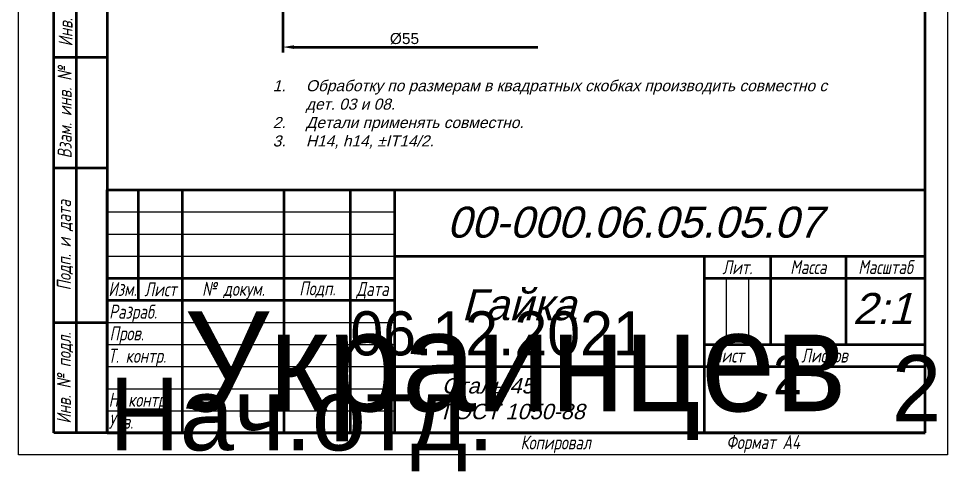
# Model space of a CAD drawing. Header units: millimetres. Extents: x 2133 to 2343, y 1685 to 1986.
# Drawn here: x 2133.1 to 2343.1, y 1685.1 to 1787.6 of the extents above; entities that cross this region are included whole.
import ezdxf
from ezdxf.enums import TextEntityAlignment as Align

# ---------------------------------------------------------------- set-up
doc = ezdxf.new("R2018")
doc.units = ezdxf.units.MM
for name, color, linetype, lineweight in [('Видимый контур (ГОСТ)', 7, 'Continuous', 50), ('Заголовок (ГОСТ)', 7, 'Continuous', 50), ('Кромка (ГОСТ)', 7, 'Continuous', 50), ('Обозначение (ГОСТ)', 7, 'Continuous', 25), ('Эскизная геометрия (ГОСТ)', 7, 'Continuous', 50)]:
    doc.layers.add(name, color=color, linetype=linetype, lineweight=lineweight)
doc.styles.get("Standard").update_dxf_attribs({"font": 'arial.ttf'})
doc.styles.add('Альтернативный текст (ГОСТ)', font='ariali.ttf', dxfattribs={"width": 0.8})

# ---------------------------------------------------------------- blocks, each defined once
blk = doc.blocks.new('Рамки ГОСТ - A4')
at = {"layer": 'Кромка (ГОСТ)', "lineweight": 25}
for p, q in [((0, 0), (0, 297)), ((0, 297), (210, 297)), ((210, 297), (210, 0)), ((210, 0), (0, 0))]:
    blk.add_line(p, q, dxfattribs=at)
at = {"layer": 'Кромка (ГОСТ)'}
for p, q in [((205, 292), (20, 292)), ((20, 292), (20, 5)), ((205, 5), (205, 292)), ((20, 5), (205, 5))]:
    blk.add_line(p, q, dxfattribs=at)
at = {"layer": 'Кромка (ГОСТ)', "insert": (160, 4.5), "char_height": 3.17, "attachment_point": 1, "style": 'Альтернативный текст (ГОСТ)'}
blk.add_mtext('\\A1;\\fGOST Common|b0|i1;\\H3.1700;Формат A4', dxfattribs=at)
blk = doc.blocks.new('Основные надписи ГОСТ - Форма 1')
at = {"layer": 'Заголовок (ГОСТ)'}
for p, q in [((0, 55), (185, 55)), ((0, 0), (0, 55)), ((0, 0), (0, 55)), ((7, 55), (7, 30)), ((17, 55), (17, 0)), ((40, 55), (40, 0)), ((55, 55), (55, 0)), ((65, 55), (65, 0)), ((185, 0), (185, 55)), ((65, 40), (185, 40)), ((135, 40), (135, 0)), ((150, 40), (150, 20)), ((167, 40), (167, 20)), ((0, 35), (65, 35)), ((135, 35), (185, 35)), ((0, 30), (65, 30)), ((135, 20), (185, 20)), ((155, 20), (155, 15)), ((65, 15), (185, 15)), ((185, 0), (0, 0))]:
    blk.add_line(p, q, dxfattribs=at)
at = {"layer": 'Заголовок (ГОСТ)', "linetype": 'Continuous', "lineweight": 25}
for p, q in [((0, 50), (65, 50)), ((0, 45), (65, 45)), ((0, 40), (65, 40)), ((140, 35), (140, 20)), ((145, 35), (145, 20)), ((0, 25), (65, 25)), ((0, 20), (65, 20)), ((0, 15), (65, 15)), ((0, 10), (65, 10)), ((0, 5), (65, 5))]:
    blk.add_line(p, q, dxfattribs=at)
at = {"layer": 'Заголовок (ГОСТ)', "char_height": 3.17, "style": 'Альтернативный текст (ГОСТ)'}
for s, insert, width, attachment_point in [('\\fGOST Common|b0|i1;\\H3.1700;Лит.', (142.52, 37.49), 14.9766, 5), ('\\fGOST Common|b0|i1;\\H3.1700;Масса', (158.55, 37.51), 16.9878, 5), ('\\fGOST Common|b0|i1;\\H3.1700;Масштаб', (176.02, 37.53), 17.8316, 5), ('\\fGOST Common|b0|i1;\\H3.1700;Изм.', (3.5, 32.56), 6.9635, 5), ('\\fGOST Common|b0|i1;\\H3.1700;Лист', (12.1, 32.5), 10.0029, 5), ('\\A0;\\fGOST Common|b0|i1;\\H3.1700;№ докум.', (28.58, 32.16), 22.9069, 5), ('\\fGOST Common|b0|i1;\\H3.1700;Подп.', (47.56, 32.45), 14.879, 5), ('\\fGOST Common|b0|i1;\\H3.1700;Дата', (60.02, 32.24), 9.9614, 5), ('\\fGOST Common|b0|i1;\\H3.1700;Разраб.', (0.47, 27), 16.9971, 4), ('\\fGOST Common|b0|i1;\\H3.1700;Пров.', (0.56, 22.08), 17.0192, 4), ('\\A0;\\fGOST Common|b0|i1;\\H3.1700;Т. контр.', (0.23, 17.01), 16.9554, 4), ('\\fGOST Common|b0|i1;\\H3.1700;Лист', (140.37, 17.5), 10.5071, 5), ('\\fGOST Common|b0|i1;\\H3.1700;Листов', (162.21, 17.5), 14.3668, 5), ('\\fGOST Common|b0|i1;\\H3.1700;Н. контр.', (0.36, 7.05), 16.9999, 4), ('\\fGOST Common|b0|i1;\\H3.1700;Утв.', (0.34, 2.52), 17.0083, 4), ('\\fGOST Common|b0|i1;\\H3.1700;Копировал', (93.48, -0.59), 19.7871, 1)]:
    blk.add_mtext(s, dxfattribs=dict(at, insert=insert, width=width, attachment_point=attachment_point))
at = {"layer": 'Заголовок (ГОСТ)', "lineweight": 30, "flags": 104}
for tag, height, p in [('Изм1', 2.89, (3.51, 52.52)), ('Лист1', 2.89, (12.03, 52.52)), ('Докум1', 2.89, (28.54, 52.48)), ('Изм2', 2.89, (3.5, 47.52)), ('Лист2', 2.89, (12.01, 47.5)), ('Докум2', 2.89, (28.53, 47.5)), ('ОБОЗНАЧЕНИЕ', 5, (125.33, 47.56)), ('Изм3', 2.89, (3.5, 42.5)), ('Лист3', 2.89, (12.01, 42.51)), ('Докум3', 2.89, (28.51, 42.48)), ('Изм4', 2.89, (3.51, 37.5)), ('Лист4', 2.89, (12, 37.53)), ('Докум4', 2.89, (28.51, 37.52)), ('НАИМЕНОВАНИЕ', 5, (100.03, 29.98)), ('Литера', 3.5, (137.52, 27.25)), ('Литера2', 3.5, (142.51, 27.22)), ('Литера3', 3.5, (147.52, 27.21)), ('Масса', 3.5, (158.47, 27.53)), ('Масштаб', 3.5, (176, 27.6)), ('Тип_документа', 3.17, (100.08, 17.56)), ('Номер_листа', 3.17, (150.6, 17.54)), ('Листов', 3.17, (177.46, 17.58)), ('Материал_Класс', 3.5, (99.98, 7.54)), ('ОРГАНИЗАЦИЯ', 3.5, (160.02, 7.6))]:
    blk.add_attdef(tag, text='', height=height, dxfattribs=at).set_placement(p, align=Align.MIDDLE_CENTER)
for tag, height, p in [('Подп1', 2.89, (40.01, 52.51)), ('Дата1', 2, (55.01, 52.51)), ('Подп2', 2.89, (40.01, 47.5)), ('Дата2', 2, (55.01, 47.49)), ('Подп3', 2.89, (40.01, 42.51)), ('Дата3', 2, (55.02, 42.52)), ('Подп4', 2.89, (40.01, 37.51)), ('Дата4', 2, (55.02, 37.51)), ('АВТОР', 3.17, (17.41, 27.49)), ('Разработал_Подп.', 2.89, (40.05, 27.51)), ('ДАТА_СОЗДАНИЯ', 2, (55.01, 27.51)), ('ПРОВЕРИЛ', 3.17, (17.41, 22.53)), ('Проверил_Подп.', 2.89, (40.05, 22.52)), ('ДАТА_ПРОВЕРКИ', 2, (55.02, 22.51)), ('ТЕХНОЛОГ', 3.17, (17.33, 17.54)), ('Технолог_Подп.', 2.89, (40.05, 17.51)), ('Технолог_Дата', 2, (55.01, 17.5)), ('НАЧ._ОТДЕЛА', 3.17, (17.46, 12.45)), ('Руководитель_Подп.', 2.89, (40.01, 12.5)), ('Руководитель_Дата', 2, (55.01, 12.51)), ('Должность_руководителя', 3.17, (0.52, 12.51)), ('НОРМОКОНТРОЛЬ', 3.17, (17.37, 7.48)), ('Нормоконтроль_Подп.', 2.89, (40.05, 7.52)), ('ДАТА_НОРМОКОНТРОЛЯ', 2, (55.02, 7.51)), ('УТВЕРДИЛ', 3.17, (17.4, 2.51)), ('Утвердил_Подп.', 2.89, (40.05, 2.51)), ('ДАТА_УТВЕРЖДЕНИЯ', 2, (55.01, 2.5))]:
    blk.add_attdef(tag, text='', height=height, dxfattribs=at).set_placement(p, align=Align.MIDDLE_LEFT)
for tag, p in [('Материал_Наим.', (133.71, 9.75)), ('Материал_ГОСТ', (134.04, 4.06))]:
    blk.add_attdef(tag, text='', height=3.5, dxfattribs=at).set_placement(p, align=Align.MIDDLE_RIGHT)
blk = doc.blocks.new('ГОСТ - Доп. графы 1')
at = {"layer": 'Эскизная геометрия (ГОСТ)'}
for p, q in [((-12, 0), (-12, 145)), ((-12, 145), (0, 145)), ((-7, 145), (-7, 0)), ((-12, 110), (-7, 110)), ((-7, 110), (0, 110)), ((-12, 85), (-7, 85)), ((-7, 85), (0, 85)), ((-12, 60), (-7, 60)), ((-7, 60), (0, 60)), ((-12, 25), (-7, 25)), ((-7, 25), (0, 25)), ((0, 0), (-12, 0))]:
    blk.add_line(p, q, dxfattribs=at)
at = {"layer": 'Обозначение (ГОСТ)', "char_height": 3.17, "attachment_point": 5, "rotation": 90, "style": 'Альтернативный текст (ГОСТ)'}
for s, insert, width in [('\\fGOST Common|b0|i1;\\H3.1700;Подп. и дата', (-9.37, 127.41), 34.7679), ('\\fGOST Common|b0|i1;\\H3.1700;Инв. № дубл.', (-8.95, 97.55), 24.8438), ('\\fGOST Common|b0|i1;\\H3.1700;Взам. инв. №', (-9.58, 72.53), 24.8669), ('\\fGOST Common|b0|i1;\\H3.1700;Подп. и дата', (-9.5, 42.47), 35.1486), ('\\fGOST Common|b0|i1;\\H3.1700;Инв. № подл.', (-9.5, 12.41), 24.9618)]:
    blk.add_mtext(s, dxfattribs=dict(at, insert=insert, width=width))
at = {"layer": 'Обозначение (ГОСТ)', "lineweight": 30, "flags": 17}
for tag, p in [('Подп._и_дата_2', (-3.53, 127.51)), ('Инв._номер_дубликата', (-3.41, 97.47)), ('Взамен_инв._номера', (-3.46, 72.53)), ('Подп._и_дата_1', (-3.42, 42.35)), ('ИНВЕНТАРНЫЙ_НОМЕР', (-3.33, 12.68))]:
    blk.add_attdef(tag, text='', height=3.17, rotation=90, dxfattribs=at).set_placement(p, align=Align.MIDDLE_CENTER)

msp = doc.modelspace()

# ---------------------------------------------------------------- linework, layer by layer
at = {"layer": 'Видимый контур (ГОСТ)'}
for p, q in [((2192.838, 1860.254), (2192.838, 1779.937)), ((2195.338, 1781.187), (2250.477, 1781.187))]:
    msp.add_line(p, q, dxfattribs=at)
msp.add_solid([(2195.338, 1781.603), (2195.338, 1780.77), (2192.838, 1781.187)], dxfattribs=at)

# ---------------------------------------------------------------- block references
for name, p in [('Рамки ГОСТ - A4', (2133.088, 1688.879)), ('ГОСТ - Доп. графы 1', (2153.088, 1693.879))]:
    msp.add_blockref(name, p)
ref = msp.add_blockref('Основные надписи ГОСТ - Форма 1', (2153.088, 1693.879))
lines = msp.add_mtext('Нач.отд.', dxfattribs={"layer": 'Заголовок (ГОСТ)', "insert": (2153.61, 1706.394), "char_height": 16.476, "attachment_point": 1})
ref.add_attrib('Должность_руководителя', '', (2153.61, 1706.394), dxfattribs={"flags": 104}).embed_mtext(lines)
lines = msp.add_mtext('Украинцев', dxfattribs={"layer": 'Заголовок (ГОСТ)', "insert": (2170.499, 1721.368), "char_height": 22.5926, "attachment_point": 1})
ref.add_attrib('АВТОР', '', (2170.499, 1721.368), dxfattribs={"flags": 104}).embed_mtext(lines)
lines = msp.add_mtext('2', dxfattribs={"layer": 'Заголовок (ГОСТ)', "insert": (2303.683, 1711.415), "char_height": 8.831, "attachment_point": 1})
ref.add_attrib('Номер_листа', '', (2303.683, 1711.415), dxfattribs={"flags": 104}).embed_mtext(lines)
lines = msp.add_mtext('2', dxfattribs={"layer": 'Заголовок (ГОСТ)', "insert": (2330.547, 1711.458), "char_height": 14.965, "attachment_point": 1})
ref.add_attrib('Листов', '', (2330.547, 1711.458), dxfattribs={"flags": 104}).embed_mtext(lines)
lines = msp.add_mtext('06.12.2021', dxfattribs={"layer": 'Заголовок (ГОСТ)', "insert": (2208.097, 1721.391), "char_height": 9.9804, "attachment_point": 1})
ref.add_attrib('ДАТА_СОЗДАНИЯ', '', (2208.097, 1721.391), dxfattribs={"flags": 104}).embed_mtext(lines)

# ---------------------------------------------------------------- texts
at = {"layer": 'Видимый контур (ГОСТ)', "insert": (2220.338, 1783.083), "char_height": 2.5, "attachment_point": 5}
msp.add_mtext('%%C55', dxfattribs=at)
at = {"layer": 'Видимый контур (ГОСТ)', "attachment_point": 1}
for s, width, insert, char_height in [('\\pxi-3,l4,t4;{\\Q15;1.^IОбработку по размерам в квадратных скобках производить совместно с дет. 03 и 08.\\P2.^IДетали применять совместно.\\P3.^IH14, h14, %%PIT14/2.}', 131.60047, (2188.058, 1773.698), 2.5), ('{\\Q15;00-000.06.05.05.07}', 89.81725, (2229.96, 1745.063), 7), ('{\\Q15;Гайка}', 53.33621, (2233.192, 1726.37), 7), ('{\\Q15;2:1}', 14.33279, (2321.664, 1725.532), 7), ('{\\Q15;Сталь 45\\PГОСТ 1050-88}', 57.95406, (2228.805, 1706.292), 3.5)]:
    msp.add_mtext_dynamic_manual_height_columns(s, width=width, gutter_width=12.5, heights=[0], dxfattribs=dict(at, insert=insert, char_height=char_height))

doc.saveas('drawing.dxf')
